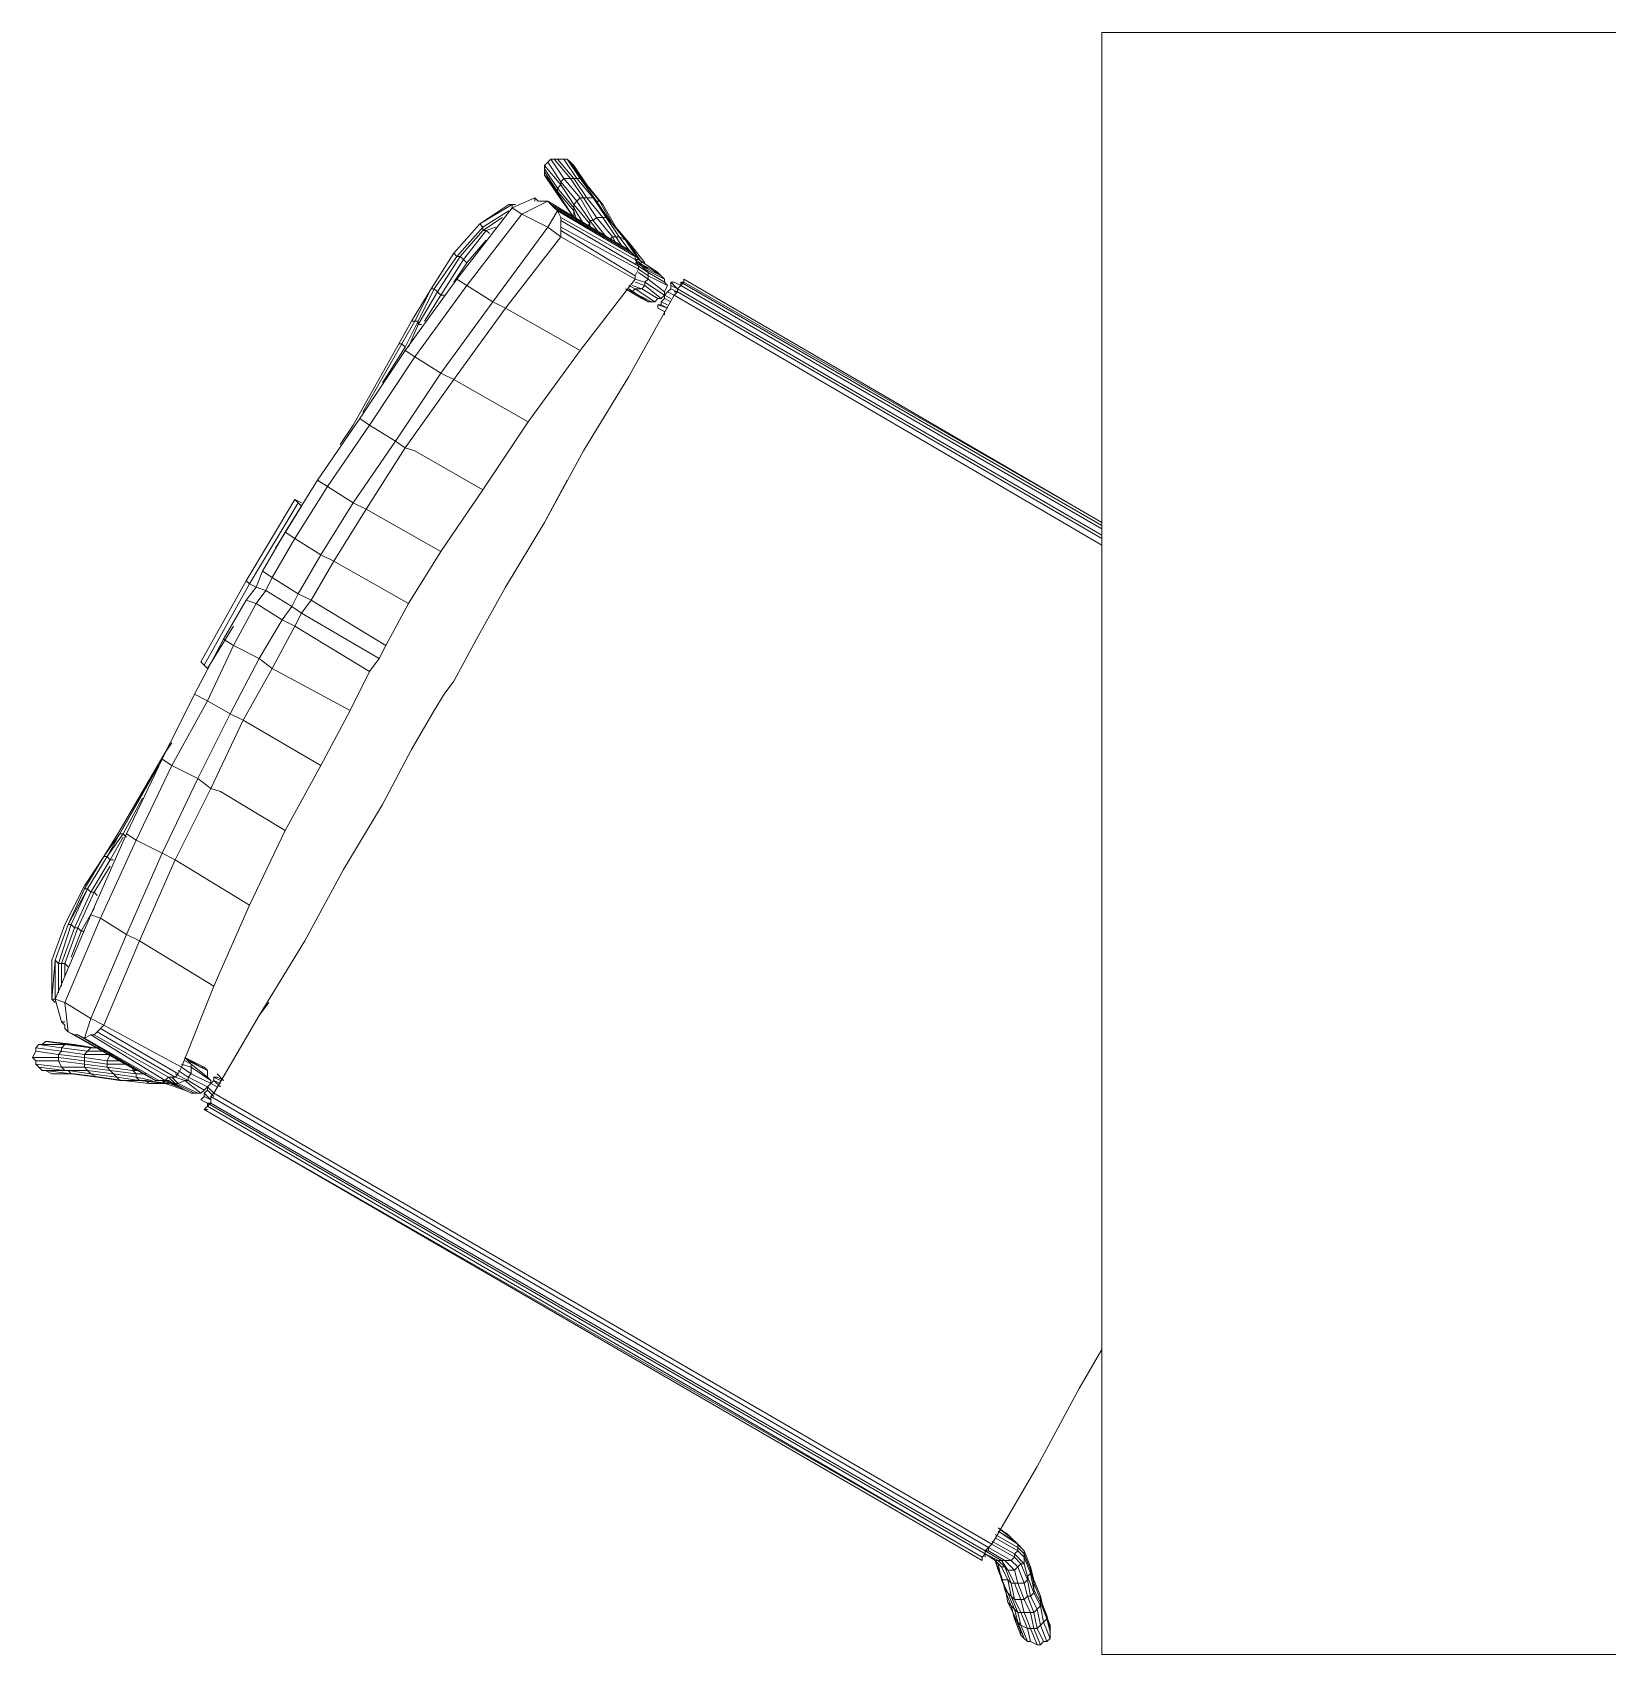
# Model space of a CAD drawing. Header units: metres. Extents: x 125.27 to 126.66, y -71.32 to -70.6.
# Drawn here: x 125.271 to 125.965, y -71.318 to -70.603 of the extents above; entities that cross this region are included whole.
import ezdxf

# ---------------------------------------------------------------- set-up
doc = ezdxf.new("R2010")
doc.units = ezdxf.units.M
doc.header["$LTSCALE"] = 5
doc.header["$MEASUREMENT"] = 0
doc.layers.add('A-FURN', color=8, linetype='Continuous', lineweight=18)

msp = doc.modelspace()

# ---------------------------------------------------------------- linework, layer by layer
at = {"layer": 'A-FURN'}
for p, q in [((125.74224, -70.60283), (126.44224, -70.60283)), ((125.74224, -71.3178), (125.74224, -70.60283)), ((126.44224, -71.3178), (125.74224, -71.3178))]:
    msp.add_line(p, q, dxfattribs=at)
at = {"layer": 'A-FURN', "color": 7, "lineweight": 0}
for p, q in [((125.74224, -70.60283), (125.74224, -70.96032)), ((125.77511, -70.60283), (125.74224, -70.60283)), ((125.49794, -70.66005), (125.49937, -70.65862)), ((125.49937, -70.65862), (125.50508, -70.66719)), ((125.49937, -70.65862), (125.50079, -70.65862)), ((125.50079, -70.65862), (125.50797, -70.66719)), ((125.50079, -70.65862), (125.50222, -70.65862)), ((125.50222, -70.65862), (125.5094, -70.66719)), ((125.50222, -70.65862), (125.50508, -70.65862)), ((125.50508, -70.65862), (125.51083, -70.66719)), ((125.50508, -70.65862), (125.5065, -70.65862)), ((125.5065, -70.65862), (125.50797, -70.66005)), ((125.5065, -70.65862), (125.51225, -70.66719)), ((125.49651, -70.66148), (125.49794, -70.66005)), ((125.49651, -70.66148), (125.50365, -70.67004)), ((125.49651, -70.66148), (125.49651, -70.6629)), ((125.49651, -70.6629), (125.49651, -70.66433)), ((125.49651, -70.6629), (125.50222, -70.67147)), ((125.49651, -70.66433), (125.50222, -70.67289)), ((125.49651, -70.66576), (125.49651, -70.66433)), ((125.49651, -70.66433), (125.49651, -70.66433)), ((125.49794, -70.66719), (125.49651, -70.66576)), ((125.50222, -70.67432), (125.49651, -70.66576)), ((125.49794, -70.66005), (125.50365, -70.66861)), ((125.50797, -70.66005), (125.5094, -70.66148)), ((125.50797, -70.66005), (125.51368, -70.66861)), ((125.5094, -70.66148), (125.51511, -70.67004)), ((125.50365, -70.67575), (125.49794, -70.66719)), ((125.50365, -70.67004), (125.50222, -70.67147)), ((125.50222, -70.67147), (125.50222, -70.67289)), ((125.50222, -70.67147), (125.5094, -70.68007)), ((125.50222, -70.67289), (125.50222, -70.67432)), ((125.50222, -70.67289), (125.5094, -70.6815)), ((125.50508, -70.66719), (125.50365, -70.66861)), ((125.50365, -70.66861), (125.50365, -70.67004)), ((125.50365, -70.66861), (125.51083, -70.67718)), ((125.50365, -70.67004), (125.5094, -70.6786)), ((125.50797, -70.66719), (125.50508, -70.66719)), ((125.50508, -70.66719), (125.51225, -70.67575)), ((125.5094, -70.66719), (125.50797, -70.66719)), ((125.50797, -70.66719), (125.51368, -70.67575)), ((125.51083, -70.66719), (125.5094, -70.66719)), ((125.5094, -70.66719), (125.51511, -70.67575)), ((125.51083, -70.66719), (125.51796, -70.67575)), ((125.51225, -70.66719), (125.51083, -70.66719)), ((125.51225, -70.66719), (125.51939, -70.67718)), ((125.51368, -70.66861), (125.51225, -70.66719)), ((125.51368, -70.66861), (125.52082, -70.67718)), ((125.51511, -70.67004), (125.51368, -70.66861)), ((125.51511, -70.67004), (125.52224, -70.6786)), ((125.45794, -70.71151), (125.48224, -70.68007)), ((125.46797, -70.68721), (125.48224, -70.6786)), ((125.46797, -70.68721), (125.48081, -70.6786)), ((125.48081, -70.6786), (125.46797, -70.68721)), ((125.48224, -70.6786), (125.48081, -70.6786)), ((125.48081, -70.6786), (125.48367, -70.6786)), ((125.48367, -70.6786), (125.48081, -70.6786)), ((125.49223, -70.67575), (125.48224, -70.68007)), ((125.48224, -70.68007), (125.48224, -70.6786)), ((125.48224, -70.6786), (125.48224, -70.68007)), ((125.48224, -70.68007), (125.48652, -70.68293)), ((125.48652, -70.68293), (125.49794, -70.67718)), ((125.49223, -70.67718), (125.49223, -70.67575)), ((125.49366, -70.67718), (125.49223, -70.67575)), ((125.49509, -70.67718), (125.49366, -70.67718)), ((125.49794, -70.67718), (125.49509, -70.67718)), ((125.52653, -70.69435), (125.49794, -70.67718)), ((125.49937, -70.6786), (125.49794, -70.67718)), ((125.49937, -70.6786), (125.53366, -70.69863)), ((125.50079, -70.68007), (125.49937, -70.6786)), ((125.50079, -70.68007), (125.53509, -70.70005)), ((125.50222, -70.6815), (125.50079, -70.68007)), ((125.50222, -70.67432), (125.50365, -70.67575)), ((125.5094, -70.68436), (125.50222, -70.67432)), ((125.50365, -70.67575), (125.5094, -70.68436)), ((125.51083, -70.67718), (125.5094, -70.6786)), ((125.5094, -70.6786), (125.51654, -70.68721)), ((125.5094, -70.6786), (125.5094, -70.68007)), ((125.51368, -70.68721), (125.5094, -70.68007)), ((125.5094, -70.68007), (125.5094, -70.6815)), ((125.51225, -70.67575), (125.51083, -70.67718)), ((125.51083, -70.67718), (125.51654, -70.68578)), ((125.51368, -70.67575), (125.51225, -70.67575)), ((125.51225, -70.67575), (125.51796, -70.68578)), ((125.51511, -70.67575), (125.51368, -70.67575)), ((125.51368, -70.67575), (125.51939, -70.68436)), ((125.51796, -70.67575), (125.51511, -70.67575)), ((125.51511, -70.67575), (125.52224, -70.68436)), ((125.51939, -70.67718), (125.51796, -70.67575)), ((125.51796, -70.67575), (125.52367, -70.68436)), ((125.51939, -70.67718), (125.5251, -70.68578)), ((125.52082, -70.67718), (125.51939, -70.67718)), ((125.52082, -70.67718), (125.52653, -70.68721)), ((125.52224, -70.6786), (125.52082, -70.67718)), ((125.52224, -70.6786), (125.52795, -70.68864)), ((125.45651, -70.70005), (125.46797, -70.68721)), ((125.45651, -70.70005), (125.46797, -70.68721)), ((125.46797, -70.68721), (125.45651, -70.70005)), ((125.48652, -70.68293), (125.46222, -70.71437)), ((125.4694, -70.68864), (125.46797, -70.68721)), ((125.4694, -70.68864), (125.48081, -70.6815)), ((125.4694, -70.69006), (125.47796, -70.68436)), ((125.48652, -70.68293), (125.49794, -70.68864)), ((125.49794, -70.68864), (125.50222, -70.6815)), ((125.50222, -70.6815), (125.53652, -70.70152)), ((125.50365, -70.68436), (125.50222, -70.6815)), ((125.50365, -70.68436), (125.53652, -70.70295)), ((125.50365, -70.68578), (125.50365, -70.68436)), ((125.50365, -70.68578), (125.53794, -70.70581)), ((125.50365, -70.68864), (125.50365, -70.68578)), ((125.51083, -70.68578), (125.5094, -70.6815)), ((125.5094, -70.6815), (125.5094, -70.68436)), ((125.5094, -70.68436), (125.50944, -70.68436)), ((125.5094, -70.68436), (125.50944, -70.68436)), ((125.51654, -70.68721), (125.51511, -70.68864)), ((125.52082, -70.69149), (125.51654, -70.68578)), ((125.51654, -70.68578), (125.51654, -70.68721)), ((125.51796, -70.68578), (125.51654, -70.68578)), ((125.51654, -70.68864), (125.51654, -70.68721)), ((125.51939, -70.68436), (125.51796, -70.68578)), ((125.52367, -70.69292), (125.51796, -70.68578)), ((125.51939, -70.68436), (125.52653, -70.69292)), ((125.52224, -70.68436), (125.51939, -70.68436)), ((125.52224, -70.68436), (125.52795, -70.69292)), ((125.52367, -70.68436), (125.52224, -70.68436)), ((125.5251, -70.68578), (125.52367, -70.68436)), ((125.52367, -70.68436), (125.52938, -70.69292)), ((125.52653, -70.68721), (125.5251, -70.68578)), ((125.5251, -70.68578), (125.53223, -70.69435)), ((125.52795, -70.68864), (125.52653, -70.68721)), ((125.52653, -70.68721), (125.53366, -70.69577)), ((125.45794, -70.70152), (125.4694, -70.68864)), ((125.45936, -70.70152), (125.4694, -70.69006)), ((125.46079, -70.70295), (125.47082, -70.69006)), ((125.46222, -70.70438), (125.47082, -70.69435)), ((125.4694, -70.69006), (125.4694, -70.68864)), ((125.47082, -70.69006), (125.4694, -70.69006)), ((125.47082, -70.69006), (125.4751, -70.68864)), ((125.47225, -70.69149), (125.47082, -70.69006)), ((125.49794, -70.68864), (125.47368, -70.7215)), ((125.50365, -70.69292), (125.47939, -70.7244)), ((125.49794, -70.68864), (125.50365, -70.69292)), ((125.50365, -70.68864), (125.53794, -70.70723)), ((125.50365, -70.69006), (125.50365, -70.68864)), ((125.50365, -70.69006), (125.53652, -70.71009)), ((125.50365, -70.69292), (125.50365, -70.69006)), ((125.50365, -70.69292), (125.53652, -70.71151)), ((125.52653, -70.69292), (125.5251, -70.69435)), ((125.52795, -70.69292), (125.52653, -70.69292)), ((125.52795, -70.69577), (125.52653, -70.69292)), ((125.52795, -70.68864), (125.53509, -70.6972)), ((125.53081, -70.6972), (125.52795, -70.69292)), ((125.52938, -70.69292), (125.52795, -70.69292)), ((125.53366, -70.69863), (125.52938, -70.69292)), ((125.53223, -70.69435), (125.52938, -70.69292)), ((125.53223, -70.69435), (125.53794, -70.70295)), ((125.53366, -70.69577), (125.53223, -70.69435)), ((125.44652, -70.7158), (125.45651, -70.70005)), ((125.44652, -70.7158), (125.45651, -70.70005)), ((125.45651, -70.70005), (125.44652, -70.7158)), ((125.44795, -70.7158), (125.45794, -70.70152)), ((125.44937, -70.71722), (125.45936, -70.70152)), ((125.45794, -70.70152), (125.45651, -70.70005)), ((125.45936, -70.70152), (125.45794, -70.70152)), ((125.46079, -70.70295), (125.45936, -70.70152)), ((125.53937, -70.70438), (125.53366, -70.69577)), ((125.53509, -70.6972), (125.53366, -70.69577)), ((125.53366, -70.69863), (125.53509, -70.70005)), ((125.5408, -70.70438), (125.53509, -70.6972)), ((125.53509, -70.70005), (125.53652, -70.70152)), ((125.53652, -70.70152), (125.53652, -70.70295)), ((125.4508, -70.71865), (125.46079, -70.70295)), ((125.45651, -70.71294), (125.46222, -70.70438)), ((125.46222, -70.70438), (125.46079, -70.70295)), ((125.46222, -70.70438), (125.46226, -70.70438)), ((125.53652, -70.70295), (125.53794, -70.70581)), ((125.54222, -70.70723), (125.53652, -70.70295)), ((125.53794, -70.70295), (125.53652, -70.70295)), ((125.53652, -70.70438), (125.53937, -70.70581)), ((125.53794, -70.70438), (125.53652, -70.70438)), ((125.53794, -70.70723), (125.53652, -70.71009)), ((125.54651, -70.70866), (125.53794, -70.70295)), ((125.54651, -70.70866), (125.53794, -70.70438)), ((125.53937, -70.70581), (125.53794, -70.70438)), ((125.53794, -70.70438), (125.5408, -70.70723)), ((125.53794, -70.70581), (125.53794, -70.70723)), ((125.53794, -70.70581), (125.54222, -70.70866)), ((125.53794, -70.70723), (125.54222, -70.71009)), ((125.53794, -70.70866), (125.54222, -70.71151)), ((125.53937, -70.70581), (125.54793, -70.71009)), ((125.5408, -70.70723), (125.53937, -70.70581)), ((125.54222, -70.70866), (125.5408, -70.70723)), ((125.5408, -70.70723), (125.54936, -70.71151)), ((125.54222, -70.70866), (125.54936, -70.71294)), ((125.54222, -70.71009), (125.54222, -70.70866)), ((125.54793, -70.71009), (125.54365, -70.70723)), ((125.54793, -70.71009), (125.54651, -70.70866)), ((125.4351, -70.74296), (125.45794, -70.71151)), ((125.43796, -70.73011), (125.44652, -70.7158)), ((125.44652, -70.7158), (125.43796, -70.73011)), ((125.46222, -70.71437), (125.43938, -70.74581)), ((125.43938, -70.73011), (125.44652, -70.7158)), ((125.44081, -70.73011), (125.44795, -70.7158)), ((125.44795, -70.7158), (125.44652, -70.7158)), ((125.44937, -70.71722), (125.44795, -70.7158)), ((125.45794, -70.71151), (125.46222, -70.71437)), ((125.46222, -70.71437), (125.47368, -70.7215)), ((125.53652, -70.71151), (125.51225, -70.74296)), ((125.53223, -70.7158), (125.53937, -70.72008)), ((125.53366, -70.71437), (125.53652, -70.7158)), ((125.53366, -70.7158), (125.53371, -70.7158)), ((125.53366, -70.7158), (125.53509, -70.71722)), ((125.53366, -70.7158), (125.53509, -70.71722)), ((125.53366, -70.7158), (125.54222, -70.7215)), ((125.53509, -70.71437), (125.53937, -70.7158)), ((125.53509, -70.71722), (125.53652, -70.7158)), ((125.53652, -70.71009), (125.53652, -70.71151)), ((125.53652, -70.71151), (125.5408, -70.71294)), ((125.53652, -70.71294), (125.5408, -70.71437)), ((125.53652, -70.7158), (125.54508, -70.7215)), ((125.53652, -70.7158), (125.53937, -70.7158)), ((125.53937, -70.7158), (125.5408, -70.71437)), ((125.53937, -70.7158), (125.54651, -70.72008)), ((125.5408, -70.71294), (125.54222, -70.71151)), ((125.5408, -70.71294), (125.5408, -70.71437)), ((125.54936, -70.71865), (125.5408, -70.71294)), ((125.5408, -70.71437), (125.54793, -70.72008)), ((125.54222, -70.71009), (125.55079, -70.71437)), ((125.54222, -70.71151), (125.54222, -70.71009)), ((125.54936, -70.71722), (125.54222, -70.71151)), ((125.54936, -70.71151), (125.54793, -70.71009)), ((125.54936, -70.71294), (125.54936, -70.71151)), ((125.55079, -70.71437), (125.54936, -70.71294)), ((125.54936, -70.71722), (125.55079, -70.71437)), ((125.55079, -70.71722), (125.55226, -70.7158)), ((125.55226, -70.7158), (125.55079, -70.71722)), ((125.55226, -70.71437), (125.55226, -70.71294)), ((125.55226, -70.71294), (125.55369, -70.71294)), ((125.55369, -70.71294), (125.55226, -70.71294)), ((125.55511, -70.7158), (125.55226, -70.71294)), ((125.55226, -70.71294), (125.55226, -70.71437)), ((125.55226, -70.7158), (125.55226, -70.71437)), ((125.55511, -70.7158), (125.55226, -70.71437)), ((125.55226, -70.71437), (125.55226, -70.7158)), ((125.55511, -70.71722), (125.55226, -70.7158)), ((125.55654, -70.71437), (125.55369, -70.71294)), ((125.55654, -70.71437), (125.55369, -70.71294)), ((125.55654, -70.71437), (125.55511, -70.7158)), ((125.55511, -70.7158), (125.55654, -70.71437)), ((125.55511, -70.7158), (125.55511, -70.71722)), ((125.55511, -70.71722), (125.55511, -70.7158)), ((125.55511, -70.7158), (125.55511, -70.7158)), ((125.55511, -70.7158), (125.55511, -70.71722)), ((125.55511, -70.71722), (125.55511, -70.7158)), ((125.55511, -70.7158), (125.74224, -70.82448)), ((125.55654, -70.71294), (125.55654, -70.71437)), ((125.55654, -70.71437), (125.55654, -70.71294)), ((125.55797, -70.71294), (125.55654, -70.71294)), ((125.55654, -70.71294), (125.55797, -70.71294)), ((125.55797, -70.71294), (125.55654, -70.71294)), ((125.55797, -70.71294), (125.55654, -70.71437)), ((125.55654, -70.71437), (125.55654, -70.71294)), ((125.55654, -70.71294), (125.55797, -70.71294)), ((125.55797, -70.71294), (125.55654, -70.71437)), ((125.55654, -70.71294), (125.55797, -70.71294)), ((125.55797, -70.71294), (125.55654, -70.71294)), ((125.55654, -70.71294), (125.55797, -70.71294)), ((125.55654, -70.71294), (125.55797, -70.71294)), ((125.55654, -70.71437), (125.55654, -70.71294)), ((125.55654, -70.71294), (125.74224, -70.8202)), ((125.55654, -70.71437), (125.55658, -70.71437)), ((125.55654, -70.71437), (125.74224, -70.82162)), ((125.55797, -70.71151), (125.55801, -70.71151)), ((125.55797, -70.71151), (125.55797, -70.71294)), ((125.55797, -70.71151), (125.55801, -70.71151)), ((125.74224, -70.81877), (125.55797, -70.71151)), ((125.55797, -70.71294), (125.55797, -70.71151)), ((125.55797, -70.71151), (125.74224, -70.81877)), ((125.55797, -70.71294), (125.55797, -70.71294)), ((125.55797, -70.71294), (125.74224, -70.81877)), ((125.44081, -70.73154), (125.44937, -70.71722)), ((125.44366, -70.73011), (125.4508, -70.71865)), ((125.4508, -70.71865), (125.44937, -70.71722)), ((125.45223, -70.71865), (125.4508, -70.71865)), ((125.47368, -70.7215), (125.4508, -70.75299)), ((125.47368, -70.7215), (125.47939, -70.7244)), ((125.53366, -70.75442), (125.55369, -70.71865)), ((125.53366, -70.75442), (125.55369, -70.71865)), ((125.53509, -70.71722), (125.54365, -70.7215)), ((125.53937, -70.72008), (125.54222, -70.7215)), ((125.54222, -70.7215), (125.54365, -70.7215)), ((125.54365, -70.7215), (125.54508, -70.7215)), ((125.54508, -70.7215), (125.54651, -70.72008)), ((125.54651, -70.72008), (125.54793, -70.72008)), ((125.54793, -70.72293), (125.54651, -70.72293)), ((125.55079, -70.7244), (125.54651, -70.72293)), ((125.54651, -70.72293), (125.54651, -70.7244)), ((125.54651, -70.7244), (125.54651, -70.72293)), ((125.54651, -70.72293), (125.54793, -70.72293)), ((125.54793, -70.72008), (125.54936, -70.71865)), ((125.54936, -70.72008), (125.54793, -70.7215)), ((125.54936, -70.72008), (125.54793, -70.7215)), ((125.54793, -70.7215), (125.54793, -70.72293)), ((125.55079, -70.72293), (125.54793, -70.7215)), ((125.54793, -70.7215), (125.54793, -70.72293)), ((125.55079, -70.7244), (125.54793, -70.72293)), ((125.54936, -70.71865), (125.55079, -70.71722)), ((125.55079, -70.71722), (125.54936, -70.71865)), ((125.54936, -70.71865), (125.54936, -70.71722)), ((125.54936, -70.72008), (125.54936, -70.71865)), ((125.55226, -70.72008), (125.54936, -70.71865)), ((125.54936, -70.71865), (125.54936, -70.72008)), ((125.55226, -70.7215), (125.54936, -70.72008)), ((125.55369, -70.71865), (125.55079, -70.71722)), ((125.55511, -70.71722), (125.55369, -70.71722)), ((125.55369, -70.71722), (125.55511, -70.71722)), ((125.55511, -70.71722), (125.55369, -70.71722)), ((125.55369, -70.71722), (125.55369, -70.71722)), ((125.55369, -70.71722), (125.55511, -70.71722)), ((125.55511, -70.71722), (125.55369, -70.71865)), ((125.55369, -70.71865), (125.55511, -70.71722)), ((125.55369, -70.71865), (125.74224, -70.82876)), ((125.55511, -70.71722), (125.74224, -70.8259)), ((125.43225, -70.7401), (125.43796, -70.73011)), ((125.43796, -70.73011), (125.43225, -70.7401)), ((125.43367, -70.7401), (125.43938, -70.73011)), ((125.4351, -70.74153), (125.44081, -70.73011)), ((125.43938, -70.73011), (125.43796, -70.73011)), ((125.44081, -70.73011), (125.43938, -70.73011)), ((125.44081, -70.73154), (125.44081, -70.73011)), ((125.47939, -70.7244), (125.45651, -70.75584)), ((125.47939, -70.7244), (125.51225, -70.74296)), ((125.54936, -70.72583), (125.54651, -70.7244)), ((125.54651, -70.7244), (125.54936, -70.72583)), ((125.54936, -70.72583), (125.54936, -70.72726)), ((125.54936, -70.72726), (125.54936, -70.72583)), ((125.54936, -70.72583), (125.5494, -70.72583)), ((125.54936, -70.72583), (125.5494, -70.72583)), ((125.54936, -70.72583), (125.5494, -70.72583)), ((125.43653, -70.74153), (125.44081, -70.73154)), ((125.44224, -70.73154), (125.44081, -70.73154)), ((125.41222, -70.77587), (125.43225, -70.7401)), ((125.43225, -70.7401), (125.41222, -70.77587)), ((125.41508, -70.77301), (125.4351, -70.74296)), ((125.4165, -70.77016), (125.43367, -70.7401)), ((125.42511, -70.75727), (125.4351, -70.74153)), ((125.43367, -70.7401), (125.43225, -70.7401)), ((125.4351, -70.74153), (125.43367, -70.7401)), ((125.4351, -70.74153), (125.43514, -70.74153)), ((125.4351, -70.74296), (125.43938, -70.74581)), ((125.51225, -70.74296), (125.48938, -70.77444)), ((125.43938, -70.74581), (125.41936, -70.77587)), ((125.43938, -70.74581), (125.4508, -70.75299)), ((125.4508, -70.75299), (125.43082, -70.783)), ((125.45651, -70.75584), (125.4351, -70.78586)), ((125.4508, -70.75299), (125.45651, -70.75584)), ((125.48938, -70.77444), (125.45651, -70.75584)), ((125.51368, -70.78728), (125.53366, -70.75442)), ((125.51368, -70.78728), (125.53366, -70.75442)), ((125.39652, -70.80017), (125.41508, -70.77301)), ((125.41508, -70.77301), (125.41936, -70.77587)), ((125.41936, -70.77587), (125.40081, -70.80303)), ((125.41222, -70.77587), (125.40651, -70.78443)), ((125.40937, -70.78015), (125.41222, -70.77587)), ((125.41222, -70.77587), (125.41227, -70.77587)), ((125.41936, -70.77587), (125.43082, -70.783)), ((125.4694, -70.80445), (125.48938, -70.77444)), ((125.43082, -70.783), (125.41222, -70.81016)), ((125.4351, -70.78586), (125.41793, -70.81302)), ((125.43082, -70.783), (125.4351, -70.78586)), ((125.4351, -70.78586), (125.43938, -70.78728)), ((125.43938, -70.78728), (125.4694, -70.80445)), ((125.49651, -70.81877), (125.51368, -70.78728)), ((125.51368, -70.78728), (125.49651, -70.81877)), ((125.39652, -70.80017), (125.38225, -70.82305)), ((125.39652, -70.80017), (125.40081, -70.80303)), ((125.5065, -70.80017), (125.49651, -70.81877)), ((125.49651, -70.81877), (125.5065, -70.80017)), ((125.36508, -70.8445), (125.38653, -70.80873)), ((125.38653, -70.80873), (125.36508, -70.8445)), ((125.40081, -70.80303), (125.38653, -70.8259)), ((125.38796, -70.81016), (125.38653, -70.80873)), ((125.38653, -70.80873), (125.38939, -70.81016)), ((125.38939, -70.81016), (125.38653, -70.80873)), ((125.38653, -70.80873), (125.38796, -70.81016)), ((125.38796, -70.81016), (125.38653, -70.80873)), ((125.38653, -70.80873), (125.38653, -70.80873)), ((125.38653, -70.80873), (125.38796, -70.81016)), ((125.38796, -70.81016), (125.38653, -70.80873)), ((125.38653, -70.80873), (125.38796, -70.81016)), ((125.40081, -70.80303), (125.41222, -70.81016)), ((125.4694, -70.80445), (125.4508, -70.83161)), ((125.36651, -70.84593), (125.38796, -70.81016)), ((125.37797, -70.83019), (125.38939, -70.81159)), ((125.38939, -70.81159), (125.38796, -70.81016)), ((125.38796, -70.81016), (125.38939, -70.81159)), ((125.38939, -70.81159), (125.38943, -70.81159)), ((125.38939, -70.81159), (125.38943, -70.81159)), ((125.38939, -70.81159), (125.38943, -70.81159)), ((125.41222, -70.81016), (125.39795, -70.83304)), ((125.41793, -70.81302), (125.40366, -70.83589)), ((125.41222, -70.81016), (125.41793, -70.81302)), ((125.41793, -70.81302), (125.4508, -70.83161)), ((125.38225, -70.82305), (125.37222, -70.84022)), ((125.38225, -70.82305), (125.38653, -70.8259)), ((125.47939, -70.84735), (125.49651, -70.81877)), ((125.49651, -70.81877), (125.47939, -70.84735)), ((125.47939, -70.84735), (125.49651, -70.81877)), ((125.49651, -70.81877), (125.47939, -70.84735)), ((125.38653, -70.8259), (125.3765, -70.84307)), ((125.38653, -70.8259), (125.39795, -70.83304)), ((125.39795, -70.83304), (125.38796, -70.85021)), ((125.40366, -70.83589), (125.39367, -70.85306)), ((125.39795, -70.83304), (125.40366, -70.83589)), ((125.40366, -70.83589), (125.43653, -70.85449)), ((125.4508, -70.83161), (125.43653, -70.85449)), ((125.36508, -70.8445), (125.3451, -70.88022)), ((125.36508, -70.8445), (125.3451, -70.88022)), ((125.36651, -70.84593), (125.36508, -70.8445)), ((125.36937, -70.84735), (125.37222, -70.84022)), ((125.37222, -70.84022), (125.3765, -70.84307)), ((125.37365, -70.84878), (125.3765, -70.84307)), ((125.38796, -70.85021), (125.3765, -70.84307)), ((125.34653, -70.88169), (125.36651, -70.84593)), ((125.36508, -70.85306), (125.36937, -70.84735)), ((125.36651, -70.84593), (125.36937, -70.84735)), ((125.36937, -70.84735), (125.37365, -70.84878)), ((125.37365, -70.84878), (125.36937, -70.85449)), ((125.37365, -70.84878), (125.38511, -70.85592)), ((125.38511, -70.85592), (125.38796, -70.85021)), ((125.39367, -70.85306), (125.38796, -70.85021)), ((125.46654, -70.87023), (125.47939, -70.84735)), ((125.47939, -70.84735), (125.46654, -70.87023)), ((125.47939, -70.84735), (125.46654, -70.87023)), ((125.46654, -70.87023), (125.47939, -70.84735)), ((125.47939, -70.84735), (125.47939, -70.84735)), ((125.36508, -70.85306), (125.35509, -70.87023)), ((125.36937, -70.85449), (125.35938, -70.87309)), ((125.36937, -70.85449), (125.36508, -70.85306)), ((125.36937, -70.85449), (125.38083, -70.86167)), ((125.38511, -70.85592), (125.38083, -70.86167)), ((125.38511, -70.85592), (125.38939, -70.85877)), ((125.38939, -70.85877), (125.38653, -70.86452)), ((125.38939, -70.85877), (125.39367, -70.85306)), ((125.38939, -70.85877), (125.42368, -70.8788)), ((125.39367, -70.85306), (125.42654, -70.87309)), ((125.43653, -70.85449), (125.42654, -70.87309)), ((125.35938, -70.86452), (125.34796, -70.88312)), ((125.38083, -70.86167), (125.37079, -70.8788)), ((125.38653, -70.86452), (125.3765, -70.88312)), ((125.38653, -70.86452), (125.38083, -70.86167)), ((125.38653, -70.86452), (125.41936, -70.88455)), ((125.35509, -70.87023), (125.34225, -70.89454)), ((125.35938, -70.87309), (125.34796, -70.89739)), ((125.35509, -70.87023), (125.35938, -70.87309)), ((125.35938, -70.87309), (125.37079, -70.8788)), ((125.42654, -70.87309), (125.42368, -70.8788)), ((125.45651, -70.88883), (125.46654, -70.87023)), ((125.46654, -70.87023), (125.45651, -70.88883)), ((125.45651, -70.88883), (125.46654, -70.87023)), ((125.46654, -70.87023), (125.45651, -70.88883)), ((125.46654, -70.87023), (125.46654, -70.87023)), ((125.34796, -70.88312), (125.3451, -70.88022)), ((125.3451, -70.88022), (125.34796, -70.88312)), ((125.34796, -70.88312), (125.3451, -70.88022)), ((125.3451, -70.88022), (125.34653, -70.88169)), ((125.3451, -70.88022), (125.34796, -70.88312)), ((125.34653, -70.88169), (125.3451, -70.88022)), ((125.3451, -70.88022), (125.3451, -70.88022)), ((125.37079, -70.8788), (125.35795, -70.9031)), ((125.3765, -70.88312), (125.37079, -70.8788)), ((125.42368, -70.8788), (125.41936, -70.88455)), ((125.34796, -70.88312), (125.34653, -70.88169)), ((125.34653, -70.88169), (125.34796, -70.88312)), ((125.34796, -70.88312), (125.34653, -70.88169)), ((125.34653, -70.88169), (125.34653, -70.88169)), ((125.34653, -70.88169), (125.34796, -70.88312)), ((125.34796, -70.88312), (125.34653, -70.88169)), ((125.34653, -70.88169), (125.34796, -70.88312)), ((125.34796, -70.88312), (125.34653, -70.88169)), ((125.34796, -70.88312), (125.34653, -70.88169)), ((125.34796, -70.88312), (125.348, -70.88312)), ((125.3765, -70.88312), (125.36366, -70.906)), ((125.3765, -70.88312), (125.4108, -70.90167)), ((125.41936, -70.88455), (125.4108, -70.90167)), ((125.34225, -70.89454), (125.32793, -70.92312)), ((125.34225, -70.89454), (125.34796, -70.89739)), ((125.44795, -70.90167), (125.45223, -70.89454)), ((125.44795, -70.90167), (125.45223, -70.89454)), ((125.45223, -70.89454), (125.45651, -70.88883)), ((125.45223, -70.89454), (125.45651, -70.88883)), ((125.45651, -70.88883), (125.45651, -70.88883)), ((125.34796, -70.89739), (125.33222, -70.92598)), ((125.34796, -70.89739), (125.35795, -70.9031)), ((125.4108, -70.90167), (125.39795, -70.92598)), ((125.44795, -70.90167), (125.43796, -70.91884)), ((125.43796, -70.91884), (125.44795, -70.90167)), ((125.35795, -70.9031), (125.34368, -70.93173)), ((125.36366, -70.906), (125.34939, -70.93601)), ((125.35795, -70.9031), (125.36366, -70.906)), ((125.36366, -70.906), (125.39795, -70.92598)), ((125.33369, -70.91171), (125.32936, -70.92027)), ((125.32936, -70.92027), (125.33222, -70.91599)), ((125.30938, -70.95603), (125.32936, -70.92027)), ((125.32936, -70.92027), (125.30938, -70.95461)), ((125.32793, -70.92312), (125.31224, -70.95603)), ((125.32793, -70.92312), (125.33222, -70.92598)), ((125.43796, -70.91884), (125.42511, -70.94315)), ((125.42511, -70.94315), (125.43796, -70.91884)), ((125.30938, -70.95603), (125.32651, -70.92598)), ((125.33222, -70.92598), (125.31652, -70.95889)), ((125.33222, -70.92598), (125.34368, -70.93173)), ((125.39795, -70.92598), (125.38225, -70.95461)), ((125.34368, -70.93173), (125.32793, -70.9646)), ((125.34939, -70.93601), (125.33369, -70.96745)), ((125.34368, -70.93173), (125.34939, -70.93601)), ((125.35367, -70.93744), (125.34939, -70.93601)), ((125.35367, -70.93744), (125.38225, -70.95461)), ((125.31081, -70.95603), (125.31937, -70.94029)), ((125.42511, -70.94315), (125.40794, -70.97178)), ((125.40794, -70.97178), (125.42511, -70.94315)), ((125.31224, -70.95603), (125.29654, -70.99176)), ((125.31652, -70.95889), (125.30082, -70.99318)), ((125.30938, -70.95461), (125.30225, -70.96602)), ((125.30225, -70.96602), (125.30938, -70.95603)), ((125.31081, -70.95603), (125.30367, -70.96602)), ((125.30367, -70.96602), (125.30938, -70.95603)), ((125.3051, -70.96745), (125.31081, -70.95746)), ((125.30938, -70.95603), (125.31081, -70.95603)), ((125.30938, -70.95603), (125.30942, -70.95603)), ((125.31224, -70.95746), (125.31081, -70.95603)), ((125.31224, -70.95603), (125.31652, -70.95889)), ((125.31652, -70.95889), (125.32793, -70.9646)), ((125.38225, -70.95461), (125.36651, -70.98748)), ((125.29368, -70.98034), (125.30225, -70.96602)), ((125.30225, -70.96602), (125.29368, -70.97891)), ((125.29511, -70.98034), (125.30367, -70.96602)), ((125.30367, -70.96602), (125.29511, -70.98034)), ((125.30225, -70.96602), (125.30367, -70.96602)), ((125.30367, -70.96602), (125.3051, -70.96745)), ((125.30367, -70.96602), (125.30372, -70.96602)), ((125.32793, -70.9646), (125.31224, -71.00036)), ((125.32793, -70.9646), (125.33369, -70.96745)), ((125.74224, -70.96032), (125.74224, -71.3178)), ((125.3051, -70.96745), (125.29654, -70.98177)), ((125.29796, -70.98177), (125.3051, -70.97031)), ((125.30653, -70.96745), (125.3051, -70.96745)), ((125.33369, -70.96745), (125.31794, -71.00322)), ((125.33369, -70.96745), (125.36651, -70.98748)), ((125.40794, -70.97178), (125.39082, -71.00322)), ((125.39082, -71.00322), (125.40794, -70.97178)), ((125.29368, -70.97891), (125.28508, -70.99608)), ((125.29511, -70.98034), (125.2865, -70.99608)), ((125.2865, -70.99608), (125.29368, -70.98034)), ((125.28793, -70.99608), (125.29511, -70.98034)), ((125.29368, -70.98034), (125.29511, -70.98034)), ((125.29511, -70.98034), (125.29515, -70.98034)), ((125.29511, -70.98034), (125.29654, -70.98177)), ((125.29654, -70.98177), (125.28936, -70.99751)), ((125.29796, -70.98177), (125.29083, -70.99751)), ((125.29654, -70.98177), (125.29796, -70.98177)), ((125.29939, -70.98319), (125.29796, -70.98177)), ((125.36651, -70.98748), (125.35081, -71.02324)), ((125.2808, -71.02895), (125.29654, -70.99176)), ((125.28508, -71.03038), (125.30082, -70.99318)), ((125.29226, -70.99894), (125.29796, -70.9889)), ((125.29654, -70.99176), (125.30082, -70.99318)), ((125.30082, -70.99318), (125.31224, -71.00036)), ((125.28508, -70.99608), (125.27937, -71.01178)), ((125.2865, -70.99608), (125.2808, -71.01178)), ((125.2808, -71.01178), (125.2865, -70.99608)), ((125.28793, -70.99608), (125.28222, -71.01321)), ((125.28936, -70.99751), (125.28365, -71.01321)), ((125.29083, -70.99751), (125.28508, -71.01321)), ((125.2865, -70.99608), (125.28655, -70.99608)), ((125.2865, -70.99608), (125.28793, -70.99608)), ((125.28793, -70.99608), (125.28936, -70.99751)), ((125.29226, -70.99894), (125.28793, -71.01035)), ((125.28936, -70.99751), (125.29083, -70.99751)), ((125.29083, -70.99751), (125.29226, -70.99894)), ((125.29368, -70.99894), (125.29226, -70.99894)), ((125.29654, -71.03751), (125.31224, -71.00036)), ((125.31224, -71.00036), (125.31794, -71.00322)), ((125.30225, -71.04041), (125.31794, -71.00322)), ((125.31794, -71.00322), (125.35081, -71.02324)), ((125.37079, -71.03609), (125.39082, -71.00322)), ((125.27937, -71.01178), (125.27937, -71.02895)), ((125.2808, -71.01178), (125.27937, -71.02895)), ((125.2808, -71.01178), (125.2808, -71.02895)), ((125.2808, -71.01178), (125.28222, -71.01321)), ((125.28222, -71.01321), (125.28365, -71.01321)), ((125.28222, -71.0261), (125.28222, -71.01321)), ((125.28365, -71.01321), (125.28508, -71.01321)), ((125.28365, -71.02324), (125.28365, -71.01321)), ((125.28508, -71.01896), (125.28508, -71.01321)), ((125.28508, -71.01321), (125.2865, -71.01463)), ((125.35081, -71.02324), (125.33654, -71.05896)), ((125.2808, -71.03038), (125.27937, -71.02895)), ((125.27937, -71.02895), (125.2808, -71.03038)), ((125.27937, -71.02895), (125.2808, -71.02895)), ((125.2808, -71.02895), (125.28084, -71.02895)), ((125.28508, -71.03038), (125.2808, -71.02895)), ((125.28365, -71.03894), (125.2808, -71.02895)), ((125.29654, -71.03751), (125.28508, -71.03038)), ((125.28508, -71.03038), (125.2865, -71.04326)), ((125.37507, -71.03038), (125.37079, -71.03609)), ((125.37507, -71.03038), (125.37079, -71.03609)), ((125.29654, -71.03751), (125.29368, -71.04612)), ((125.30225, -71.04041), (125.29654, -71.03751)), ((125.35081, -71.07042), (125.37079, -71.03609)), ((125.37079, -71.03609), (125.35081, -71.07042)), ((125.35081, -71.07042), (125.37079, -71.03609)), ((125.37079, -71.03609), (125.35081, -71.07042)), ((125.37079, -71.03609), (125.37079, -71.03609)), ((125.28365, -71.03894), (125.28508, -71.03894)), ((125.28508, -71.04041), (125.28365, -71.03894)), ((125.28508, -71.04184), (125.28508, -71.04041)), ((125.2865, -71.04326), (125.28508, -71.04184)), ((125.2865, -71.04326), (125.31652, -71.06039)), ((125.2865, -71.04326), (125.28936, -71.04469)), ((125.32223, -71.06329), (125.28936, -71.04469)), ((125.29083, -71.04469), (125.28936, -71.04469)), ((125.32508, -71.06472), (125.29083, -71.04469)), ((125.29368, -71.04612), (125.29083, -71.04469)), ((125.29368, -71.04612), (125.29654, -71.04469)), ((125.32936, -71.06472), (125.29654, -71.04469)), ((125.29654, -71.04469), (125.29796, -71.04469)), ((125.29939, -71.04326), (125.29796, -71.04469)), ((125.33079, -71.06329), (125.29796, -71.04469)), ((125.30082, -71.04184), (125.29939, -71.04326)), ((125.33369, -71.06329), (125.29939, -71.04326)), ((125.30225, -71.04041), (125.30082, -71.04184)), ((125.33511, -71.06186), (125.30082, -71.04184)), ((125.33654, -71.05896), (125.30225, -71.04041)), ((125.2708, -71.05468), (125.27223, -71.05183)), ((125.27223, -71.0504), (125.27366, -71.04897)), ((125.27223, -71.05183), (125.27223, -71.0504)), ((125.27223, -71.0504), (125.28365, -71.05183)), ((125.27223, -71.05183), (125.28222, -71.05325)), ((125.27366, -71.04897), (125.28365, -71.0504)), ((125.27366, -71.04897), (125.27509, -71.04897)), ((125.27651, -71.04755), (125.27509, -71.04897)), ((125.27509, -71.04897), (125.28508, -71.04897)), ((125.27651, -71.04755), (125.27794, -71.04755)), ((125.2865, -71.04897), (125.27651, -71.04755)), ((125.27651, -71.04755), (125.27651, -71.04755)), ((125.27794, -71.04755), (125.28936, -71.04897)), ((125.28365, -71.05183), (125.28222, -71.05325)), ((125.28508, -71.04897), (125.28365, -71.0504)), ((125.29511, -71.05183), (125.28365, -71.0504)), ((125.28365, -71.0504), (125.28365, -71.05183)), ((125.29368, -71.05325), (125.28365, -71.05183)), ((125.29654, -71.0504), (125.28508, -71.04897)), ((125.28508, -71.04897), (125.2865, -71.04897)), ((125.2865, -71.04897), (125.29796, -71.0504)), ((125.28936, -71.04897), (125.2865, -71.04897)), ((125.28936, -71.04897), (125.29796, -71.0504)), ((125.32651, -71.06472), (125.29368, -71.04612)), ((125.29511, -71.05183), (125.29368, -71.05325)), ((125.29654, -71.0504), (125.29511, -71.05183)), ((125.30367, -71.05183), (125.29511, -71.05183)), ((125.29796, -71.0504), (125.29654, -71.0504)), ((125.30082, -71.0504), (125.29654, -71.0504)), ((125.29796, -71.0504), (125.29939, -71.0504)), ((125.29939, -71.0504), (125.29796, -71.0504)), ((125.28222, -71.05468), (125.2708, -71.05468)), ((125.2708, -71.05468), (125.27223, -71.05611)), ((125.28222, -71.05611), (125.27223, -71.05611)), ((125.27223, -71.05611), (125.27223, -71.05754)), ((125.28365, -71.05896), (125.27223, -71.05754)), ((125.27223, -71.05754), (125.27366, -71.05896)), ((125.28508, -71.06039), (125.27366, -71.05896)), ((125.27366, -71.05896), (125.27509, -71.06039)), ((125.28222, -71.05325), (125.28222, -71.05468)), ((125.29368, -71.05468), (125.28222, -71.05325)), ((125.28222, -71.05468), (125.28222, -71.05611)), ((125.29368, -71.05611), (125.28222, -71.05468)), ((125.28222, -71.05611), (125.28365, -71.05896)), ((125.29368, -71.05754), (125.28222, -71.05611)), ((125.28365, -71.05896), (125.28508, -71.06039)), ((125.29368, -71.05896), (125.28365, -71.05896)), ((125.3051, -71.05325), (125.29368, -71.05325)), ((125.29368, -71.05325), (125.29368, -71.05468)), ((125.29368, -71.05468), (125.29368, -71.05611)), ((125.30367, -71.05611), (125.29368, -71.05468)), ((125.30367, -71.05754), (125.29368, -71.05611)), ((125.29368, -71.05611), (125.29368, -71.05754)), ((125.29368, -71.05754), (125.29368, -71.05896)), ((125.30367, -71.05896), (125.29368, -71.05754)), ((125.29368, -71.05896), (125.29511, -71.06039)), ((125.3051, -71.06039), (125.29368, -71.05896)), ((125.3051, -71.05325), (125.30367, -71.05611)), ((125.30367, -71.05611), (125.30367, -71.05754)), ((125.30938, -71.05611), (125.30367, -71.05611)), ((125.30367, -71.05754), (125.30367, -71.05896)), ((125.30367, -71.05754), (125.31366, -71.05754)), ((125.30367, -71.05896), (125.3051, -71.06039)), ((125.31509, -71.06039), (125.30367, -71.05896)), ((125.30653, -71.05468), (125.3051, -71.05325)), ((125.31509, -71.05896), (125.31509, -71.06039)), ((125.33654, -71.05896), (125.33511, -71.06186)), ((125.34082, -71.05896), (125.33654, -71.05754)), ((125.34082, -71.06186), (125.33654, -71.05896)), ((125.3451, -71.05896), (125.33797, -71.05468)), ((125.33797, -71.05468), (125.33801, -71.05468)), ((125.34653, -71.05896), (125.33797, -71.05468)), ((125.3394, -71.05611), (125.33797, -71.05468)), ((125.33797, -71.05468), (125.3394, -71.05611)), ((125.34082, -71.05754), (125.33797, -71.05611)), ((125.34796, -71.06039), (125.3394, -71.05611)), ((125.34082, -71.05754), (125.3394, -71.05611)), ((125.34796, -71.06329), (125.34082, -71.05754)), ((125.34082, -71.05896), (125.34082, -71.05754)), ((125.34939, -71.06472), (125.34082, -71.05896)), ((125.34082, -71.06186), (125.34082, -71.05896)), ((125.34653, -71.05896), (125.3451, -71.05896)), ((125.34796, -71.06039), (125.34653, -71.05896)), ((125.2865, -71.06039), (125.27509, -71.06039)), ((125.27509, -71.06039), (125.27651, -71.06039)), ((125.27651, -71.06039), (125.27937, -71.06186)), ((125.28793, -71.06186), (125.27651, -71.06039)), ((125.28936, -71.06186), (125.27937, -71.06186)), ((125.28508, -71.06039), (125.2865, -71.06039)), ((125.29511, -71.06039), (125.28508, -71.06039)), ((125.2865, -71.06039), (125.28793, -71.06186)), ((125.29654, -71.06186), (125.2865, -71.06039)), ((125.29939, -71.06329), (125.28793, -71.06186)), ((125.28793, -71.06186), (125.28936, -71.06186)), ((125.30082, -71.06329), (125.28936, -71.06186)), ((125.29511, -71.06039), (125.29654, -71.06186)), ((125.30653, -71.06186), (125.29511, -71.06039)), ((125.29654, -71.06186), (125.29939, -71.06329)), ((125.30795, -71.06329), (125.29654, -71.06186)), ((125.30938, -71.06472), (125.29939, -71.06329)), ((125.29939, -71.06329), (125.30082, -71.06329)), ((125.31081, -71.06472), (125.30082, -71.06329)), ((125.3051, -71.06039), (125.30653, -71.06186)), ((125.31652, -71.06186), (125.3051, -71.06039)), ((125.30653, -71.06186), (125.30795, -71.06329)), ((125.31652, -71.06329), (125.30653, -71.06186)), ((125.30795, -71.06329), (125.30938, -71.06472)), ((125.31794, -71.06472), (125.30795, -71.06329)), ((125.30938, -71.06472), (125.31081, -71.06472)), ((125.3208, -71.06472), (125.30938, -71.06472)), ((125.32223, -71.06614), (125.31081, -71.06472)), ((125.31509, -71.06039), (125.31652, -71.06186)), ((125.31509, -71.06039), (125.31794, -71.06039)), ((125.31652, -71.06186), (125.31652, -71.06329)), ((125.31652, -71.06186), (125.3208, -71.06186)), ((125.31652, -71.06329), (125.31794, -71.06472)), ((125.31652, -71.06329), (125.32365, -71.06472)), ((125.31794, -71.06472), (125.3208, -71.06472)), ((125.32936, -71.06614), (125.31794, -71.06472)), ((125.3208, -71.06472), (125.32223, -71.06614)), ((125.33079, -71.06614), (125.3208, -71.06472)), ((125.32508, -71.06472), (125.32223, -71.06329)), ((125.32223, -71.06614), (125.33079, -71.06614)), ((125.32651, -71.06472), (125.32508, -71.06472)), ((125.32936, -71.06472), (125.32651, -71.06472)), ((125.32793, -71.06472), (125.32936, -71.06614)), ((125.32793, -71.06472), (125.33511, -71.06757)), ((125.33079, -71.06329), (125.32936, -71.06472)), ((125.32936, -71.06472), (125.33079, -71.06472)), ((125.33222, -71.06614), (125.32936, -71.06472)), ((125.32936, -71.06472), (125.32936, -71.06472)), ((125.32936, -71.06614), (125.33079, -71.06614)), ((125.32936, -71.06614), (125.33797, -71.069)), ((125.33369, -71.06329), (125.33079, -71.06329)), ((125.33369, -71.06614), (125.33079, -71.06329)), ((125.33079, -71.06472), (125.33222, -71.06614)), ((125.33079, -71.06472), (125.33797, -71.069)), ((125.33511, -71.06614), (125.33222, -71.06329)), ((125.33222, -71.06614), (125.33369, -71.06614)), ((125.34082, -71.07042), (125.33222, -71.06614)), ((125.3394, -71.06472), (125.33369, -71.06186)), ((125.33511, -71.06186), (125.33369, -71.06329)), ((125.33797, -71.06472), (125.33369, -71.06329)), ((125.33369, -71.06614), (125.33511, -71.06614)), ((125.34225, -71.07042), (125.33369, -71.06614)), ((125.3394, -71.06329), (125.33511, -71.06039)), ((125.33511, -71.06614), (125.33797, -71.06472)), ((125.34368, -71.07042), (125.33511, -71.06614)), ((125.33797, -71.06472), (125.3394, -71.06472)), ((125.3451, -71.07042), (125.33797, -71.06472)), ((125.3394, -71.06329), (125.34082, -71.06186)), ((125.3394, -71.06472), (125.3394, -71.06329)), ((125.34796, -71.06757), (125.3394, -71.06329)), ((125.34653, -71.069), (125.3394, -71.06472)), ((125.34939, -71.06614), (125.34082, -71.06186)), ((125.34796, -71.06329), (125.34796, -71.06039)), ((125.34939, -71.06472), (125.34796, -71.06329)), ((125.34939, -71.06614), (125.34796, -71.06757)), ((125.34796, -71.06757), (125.34939, -71.06614)), ((125.34796, -71.06757), (125.34939, -71.06614)), ((125.35081, -71.06472), (125.34939, -71.06614)), ((125.34939, -71.06614), (125.35081, -71.06472)), ((125.34939, -71.06614), (125.34939, -71.06472)), ((125.34939, -71.06614), (125.35224, -71.06757)), ((125.35081, -71.06329), (125.35224, -71.06329)), ((125.35081, -71.06472), (125.35081, -71.06329)), ((125.35081, -71.06472), (125.35081, -71.06329)), ((125.35081, -71.06329), (125.35367, -71.06472)), ((125.35081, -71.06329), (125.35224, -71.06329)), ((125.35081, -71.06472), (125.35086, -71.06472)), ((125.35367, -71.06614), (125.35081, -71.06472)), ((125.35081, -71.06472), (125.35367, -71.06757)), ((125.35509, -71.06472), (125.35224, -71.06186)), ((125.35224, -71.06329), (125.35509, -71.06472)), ((125.33797, -71.069), (125.34082, -71.07042)), ((125.34082, -71.07042), (125.34225, -71.07042)), ((125.34225, -71.07042), (125.34368, -71.07042)), ((125.34368, -71.07042), (125.3451, -71.07042)), ((125.3451, -71.07042), (125.34653, -71.069)), ((125.34653, -71.07185), (125.3451, -71.07328)), ((125.3451, -71.07328), (125.34653, -71.07185)), ((125.34796, -71.07471), (125.3451, -71.07328)), ((125.3451, -71.07328), (125.34796, -71.07471)), ((125.34796, -71.07471), (125.3451, -71.07328)), ((125.3451, -71.07328), (125.34515, -71.07328)), ((125.34653, -71.069), (125.34796, -71.06757)), ((125.34796, -71.069), (125.34653, -71.07042)), ((125.34653, -71.07042), (125.34796, -71.069)), ((125.34653, -71.07042), (125.34653, -71.07185)), ((125.34653, -71.07185), (125.34653, -71.07042)), ((125.34653, -71.07042), (125.34939, -71.07328)), ((125.34653, -71.07185), (125.34939, -71.07328)), ((125.34796, -71.06757), (125.34796, -71.069)), ((125.34796, -71.069), (125.34796, -71.06757)), ((125.34796, -71.06757), (125.35081, -71.07042)), ((125.34796, -71.069), (125.35081, -71.07185)), ((125.34939, -71.07185), (125.35081, -71.07042)), ((125.34939, -71.07185), (125.35081, -71.07042)), ((125.34939, -71.07471), (125.34939, -71.07185)), ((125.69225, -71.27062), (125.34939, -71.07185)), ((125.34939, -71.07471), (125.34939, -71.07185)), ((125.34939, -71.07328), (125.34939, -71.07471)), ((125.34939, -71.07328), (125.34939, -71.07471)), ((125.69368, -71.26919), (125.35081, -71.07042)), ((125.34796, -71.07613), (125.34653, -71.07756)), ((125.34653, -71.07756), (125.34796, -71.07613)), ((125.34796, -71.07613), (125.34653, -71.07756)), ((125.34653, -71.07756), (125.34796, -71.07613)), ((125.34796, -71.07613), (125.34653, -71.07756)), ((125.34653, -71.07756), (125.34796, -71.07613)), ((125.34796, -71.07756), (125.34653, -71.07756)), ((125.34796, -71.07756), (125.34653, -71.07756)), ((125.34653, -71.07756), (125.34796, -71.07756)), ((125.34796, -71.07756), (125.34653, -71.07756)), ((125.34653, -71.07756), (125.34657, -71.07756)), ((125.34653, -71.07756), (125.6894, -71.27632)), ((125.6894, -71.27632), (125.34653, -71.07756)), ((125.6894, -71.2749), (125.34653, -71.07756)), ((125.34796, -71.07613), (125.34796, -71.07471)), ((125.34796, -71.07471), (125.34796, -71.07471)), ((125.34796, -71.07471), (125.34939, -71.07471)), ((125.34939, -71.07471), (125.34796, -71.07613)), ((125.34796, -71.07613), (125.34796, -71.07471)), ((125.34796, -71.07471), (125.34796, -71.07471)), ((125.34939, -71.07471), (125.34796, -71.07613)), ((125.69082, -71.27347), (125.34796, -71.07471)), ((125.34796, -71.07471), (125.34939, -71.07471)), ((125.34939, -71.07471), (125.34796, -71.07471)), ((125.34796, -71.07471), (125.34939, -71.07471)), ((125.6894, -71.2749), (125.34796, -71.07613)), ((125.34796, -71.07613), (125.348, -71.07613)), ((125.34796, -71.07613), (125.348, -71.07613)), ((125.34796, -71.07613), (125.348, -71.07613)), ((125.34796, -71.07613), (125.348, -71.07613)), ((125.34796, -71.07613), (125.348, -71.07613)), ((125.34796, -71.07613), (125.348, -71.07613)), ((125.34796, -71.07613), (125.348, -71.07613)), ((125.69082, -71.27204), (125.34939, -71.07471)), ((125.74224, -71.18339), (125.73225, -71.20055)), ((125.73225, -71.20055), (125.74224, -71.18339)), ((125.73225, -71.20055), (125.71366, -71.23485)), ((125.73225, -71.20055), (125.71366, -71.23485)), ((125.71366, -71.23485), (125.69368, -71.26919)), ((125.71366, -71.23485), (125.69368, -71.26919)), ((125.70509, -71.27062), (125.6951, -71.26491)), ((125.70509, -71.27204), (125.6951, -71.26633)), ((125.69653, -71.26201), (125.70081, -71.26491)), ((125.70224, -71.26633), (125.69653, -71.26201)), ((125.69653, -71.26201), (125.69653, -71.26201)), ((125.70367, -71.26776), (125.69653, -71.26344)), ((125.70509, -71.26919), (125.69653, -71.26344)), ((125.70081, -71.26491), (125.70224, -71.26633)), ((125.70224, -71.26633), (125.70367, -71.26776)), ((125.70509, -71.26919), (125.70224, -71.26633)), ((125.69082, -71.27347), (125.6894, -71.2749)), ((125.69082, -71.27347), (125.6894, -71.2749)), ((125.69082, -71.27347), (125.6894, -71.2749)), ((125.69082, -71.27347), (125.6894, -71.2749)), ((125.69082, -71.27204), (125.69225, -71.27062)), ((125.69225, -71.27062), (125.69082, -71.27204)), ((125.69082, -71.27204), (125.69082, -71.27347)), ((125.69082, -71.27204), (125.69082, -71.27347)), ((125.69082, -71.27347), (125.69082, -71.27204)), ((125.69225, -71.27204), (125.69082, -71.27204)), ((125.69082, -71.27204), (125.69225, -71.27204)), ((125.69225, -71.27204), (125.69082, -71.27204)), ((125.69082, -71.27204), (125.69082, -71.27347)), ((125.69225, -71.27204), (125.69082, -71.27204)), ((125.69082, -71.27204), (125.69082, -71.27347)), ((125.69796, -71.27632), (125.69082, -71.27204)), ((125.69082, -71.27347), (125.69082, -71.27204)), ((125.69082, -71.2749), (125.69082, -71.27347)), ((125.69082, -71.2749), (125.69082, -71.27347)), ((125.6951, -71.27632), (125.69082, -71.27347)), ((125.69653, -71.27632), (125.69082, -71.27347)), ((125.69368, -71.26919), (125.69225, -71.27062)), ((125.69225, -71.27062), (125.69368, -71.26919)), ((125.69225, -71.27062), (125.69368, -71.26919)), ((125.69368, -71.26919), (125.69225, -71.27062)), ((125.69225, -71.27062), (125.69225, -71.27204)), ((125.69225, -71.27062), (125.69225, -71.27062)), ((125.69225, -71.27204), (125.69225, -71.27062)), ((125.70224, -71.27632), (125.69225, -71.27062)), ((125.69939, -71.27632), (125.69225, -71.27204)), ((125.70367, -71.27347), (125.69368, -71.26776)), ((125.70367, -71.2749), (125.69368, -71.26919)), ((125.70367, -71.26776), (125.70509, -71.26919)), ((125.70652, -71.27062), (125.70367, -71.26776)), ((125.70509, -71.27204), (125.70367, -71.27347)), ((125.70367, -71.27347), (125.70367, -71.2749)), ((125.70795, -71.27775), (125.70367, -71.27347)), ((125.70509, -71.26919), (125.70509, -71.27062)), ((125.70795, -71.27204), (125.70509, -71.26919)), ((125.70509, -71.26919), (125.70652, -71.27062)), ((125.70509, -71.27062), (125.70509, -71.27204)), ((125.70795, -71.27347), (125.70509, -71.27062)), ((125.70795, -71.2749), (125.70509, -71.27204)), ((125.70652, -71.27062), (125.70795, -71.27204)), ((125.7108, -71.27918), (125.70795, -71.27204)), ((125.70795, -71.27204), (125.70795, -71.27347)), ((125.70795, -71.27347), (125.70795, -71.2749)), ((125.7108, -71.28061), (125.70795, -71.27347)), ((125.6894, -71.2749), (125.6894, -71.27632)), ((125.6894, -71.2749), (125.6894, -71.27632)), ((125.6894, -71.27632), (125.68944, -71.27632)), ((125.6894, -71.27632), (125.68944, -71.27632)), ((125.69653, -71.27775), (125.69368, -71.2749)), ((125.69796, -71.28346), (125.6951, -71.27632)), ((125.69653, -71.28061), (125.6951, -71.27632)), ((125.69796, -71.27918), (125.6951, -71.27632)), ((125.69653, -71.27632), (125.6951, -71.27632)), ((125.69939, -71.27918), (125.69653, -71.27632)), ((125.69796, -71.27632), (125.69653, -71.27632)), ((125.69796, -71.28489), (125.69653, -71.27775)), ((125.69796, -71.27918), (125.69653, -71.27775)), ((125.69939, -71.28778), (125.69653, -71.28061)), ((125.69796, -71.28346), (125.69653, -71.28061)), ((125.69939, -71.27632), (125.69796, -71.27632)), ((125.70081, -71.28061), (125.69796, -71.27632)), ((125.69939, -71.27918), (125.69796, -71.27918)), ((125.70081, -71.28489), (125.69796, -71.27918)), ((125.70224, -71.27632), (125.69939, -71.27632)), ((125.70367, -71.28061), (125.69939, -71.27632)), ((125.70081, -71.28061), (125.69939, -71.27918)), ((125.70224, -71.28631), (125.69939, -71.27918)), ((125.70367, -71.28061), (125.70081, -71.28061)), ((125.70367, -71.28631), (125.70081, -71.28061)), ((125.70367, -71.2749), (125.70224, -71.27632)), ((125.70509, -71.27918), (125.70224, -71.27632)), ((125.70652, -71.27775), (125.70367, -71.2749)), ((125.70509, -71.27918), (125.70367, -71.28061)), ((125.70509, -71.28631), (125.70367, -71.28061)), ((125.70652, -71.27775), (125.70509, -71.27918)), ((125.70795, -71.28631), (125.70509, -71.27918)), ((125.70795, -71.27775), (125.70652, -71.27775)), ((125.70938, -71.28489), (125.70652, -71.27775)), ((125.70795, -71.2749), (125.70795, -71.27775)), ((125.7108, -71.28203), (125.70795, -71.2749)), ((125.70938, -71.28346), (125.70795, -71.27775)), ((125.7108, -71.27918), (125.7108, -71.28061)), ((125.71223, -71.28489), (125.7108, -71.27918)), ((125.7108, -71.28061), (125.7108, -71.28203)), ((125.71223, -71.28631), (125.7108, -71.28061)), ((125.69796, -71.28489), (125.69796, -71.28346)), ((125.69939, -71.28921), (125.69796, -71.28346)), ((125.70081, -71.28489), (125.69796, -71.28489)), ((125.70081, -71.29064), (125.69796, -71.28489)), ((125.69939, -71.28921), (125.69939, -71.28778)), ((125.70081, -71.29492), (125.69939, -71.28778)), ((125.70224, -71.28631), (125.70081, -71.28489)), ((125.70224, -71.29207), (125.70081, -71.28489)), ((125.70367, -71.29349), (125.70224, -71.28631)), ((125.70367, -71.28631), (125.70224, -71.28631)), ((125.70652, -71.29349), (125.70367, -71.28631)), ((125.70509, -71.28631), (125.70367, -71.28631)), ((125.70795, -71.29349), (125.70509, -71.28631)), ((125.70795, -71.28631), (125.70509, -71.28631)), ((125.70938, -71.28489), (125.70795, -71.28631)), ((125.70938, -71.29207), (125.70795, -71.28631)), ((125.7108, -71.28203), (125.70938, -71.28346)), ((125.70938, -71.28346), (125.70938, -71.28489)), ((125.71223, -71.29064), (125.70938, -71.28346)), ((125.7108, -71.29207), (125.70938, -71.28489)), ((125.71223, -71.28921), (125.7108, -71.28203)), ((125.71223, -71.28489), (125.71223, -71.28631)), ((125.71508, -71.29207), (125.71223, -71.28489)), ((125.71223, -71.28631), (125.71223, -71.28921)), ((125.71508, -71.29349), (125.71223, -71.28631)), ((125.70081, -71.29064), (125.69939, -71.28921)), ((125.70224, -71.29635), (125.69939, -71.28921)), ((125.70224, -71.29207), (125.70081, -71.29064)), ((125.70367, -71.29777), (125.70081, -71.29064)), ((125.70224, -71.29635), (125.70081, -71.29492)), ((125.70367, -71.30063), (125.70081, -71.29492)), ((125.70509, -71.2992), (125.70224, -71.29207)), ((125.70367, -71.29349), (125.70224, -71.29207)), ((125.70652, -71.29349), (125.70367, -71.29349)), ((125.70652, -71.2992), (125.70367, -71.29349)), ((125.70795, -71.29349), (125.70652, -71.29349)), ((125.70795, -71.2992), (125.70652, -71.29349)), ((125.70938, -71.29207), (125.70795, -71.29349)), ((125.7108, -71.2992), (125.70795, -71.29349)), ((125.7108, -71.29207), (125.70938, -71.29207)), ((125.71223, -71.2992), (125.70938, -71.29207)), ((125.71223, -71.29064), (125.7108, -71.29207)), ((125.71366, -71.29777), (125.7108, -71.29207)), ((125.71223, -71.28921), (125.71223, -71.29064)), ((125.71508, -71.29492), (125.71223, -71.28921)), ((125.71508, -71.29635), (125.71223, -71.29064)), ((125.71508, -71.29207), (125.71508, -71.29349)), ((125.71651, -71.29777), (125.71508, -71.29207)), ((125.71508, -71.29349), (125.71508, -71.29492)), ((125.71794, -71.30063), (125.71508, -71.29349)), ((125.71508, -71.29492), (125.71508, -71.29635)), ((125.71794, -71.30206), (125.71508, -71.29492)), ((125.70367, -71.30206), (125.70224, -71.29635)), ((125.70367, -71.29777), (125.70224, -71.29635)), ((125.70509, -71.2992), (125.70367, -71.29777)), ((125.70509, -71.30348), (125.70367, -71.29777)), ((125.70367, -71.30206), (125.70367, -71.30063)), ((125.70652, -71.30776), (125.70367, -71.30063)), ((125.70509, -71.30348), (125.70367, -71.30206)), ((125.70652, -71.30919), (125.70367, -71.30206)), ((125.70652, -71.2992), (125.70509, -71.2992)), ((125.70652, -71.30491), (125.70509, -71.2992)), ((125.70795, -71.2992), (125.70652, -71.2992)), ((125.70938, -71.30634), (125.70652, -71.2992)), ((125.7108, -71.2992), (125.70795, -71.2992)), ((125.7108, -71.30634), (125.70795, -71.2992)), ((125.71223, -71.2992), (125.7108, -71.2992)), ((125.71223, -71.30634), (125.7108, -71.2992)), ((125.71366, -71.29777), (125.71223, -71.2992)), ((125.71366, -71.30634), (125.71223, -71.2992)), ((125.71508, -71.29635), (125.71366, -71.29777)), ((125.71508, -71.30491), (125.71366, -71.29777)), ((125.71651, -71.30348), (125.71508, -71.29635)), ((125.71651, -71.29777), (125.71794, -71.30063)), ((125.71937, -71.30491), (125.71651, -71.29777)), ((125.71794, -71.30206), (125.71651, -71.30348)), ((125.71794, -71.30063), (125.71794, -71.30206)), ((125.71937, -71.30634), (125.71794, -71.30063)), ((125.71937, -71.30776), (125.71794, -71.30206)), ((125.70652, -71.30491), (125.70509, -71.30348)), ((125.70795, -71.31066), (125.70509, -71.30348)), ((125.70938, -71.30634), (125.70652, -71.30491)), ((125.70938, -71.31209), (125.70652, -71.30491)), ((125.70652, -71.30919), (125.70652, -71.30776)), ((125.70795, -71.31066), (125.70652, -71.30919)), ((125.7108, -71.30634), (125.70938, -71.30634)), ((125.7108, -71.31209), (125.70938, -71.30634)), ((125.71223, -71.30634), (125.7108, -71.30634)), ((125.71366, -71.31352), (125.7108, -71.30634)), ((125.71366, -71.30634), (125.71223, -71.30634)), ((125.71508, -71.31352), (125.71223, -71.30634)), ((125.71508, -71.30491), (125.71366, -71.30634)), ((125.71651, -71.31209), (125.71366, -71.30634)), ((125.71651, -71.30348), (125.71508, -71.30491)), ((125.71794, -71.31209), (125.71508, -71.30491)), ((125.71937, -71.31066), (125.71651, -71.30348)), ((125.71937, -71.30491), (125.71937, -71.30634)), ((125.71937, -71.30634), (125.71937, -71.30776)), ((125.71937, -71.30776), (125.71937, -71.31066)), ((125.70938, -71.31209), (125.70795, -71.31066)), ((125.7108, -71.31209), (125.70938, -71.31209)), ((125.71366, -71.31352), (125.7108, -71.31209)), ((125.71508, -71.31352), (125.71366, -71.31352)), ((125.71651, -71.31209), (125.71508, -71.31352)), ((125.71794, -71.31209), (125.71651, -71.31209)), ((125.71937, -71.31066), (125.71794, -71.31209))]:
    msp.add_line(p, q, dxfattribs=at)

doc.saveas('drawing.dxf')
